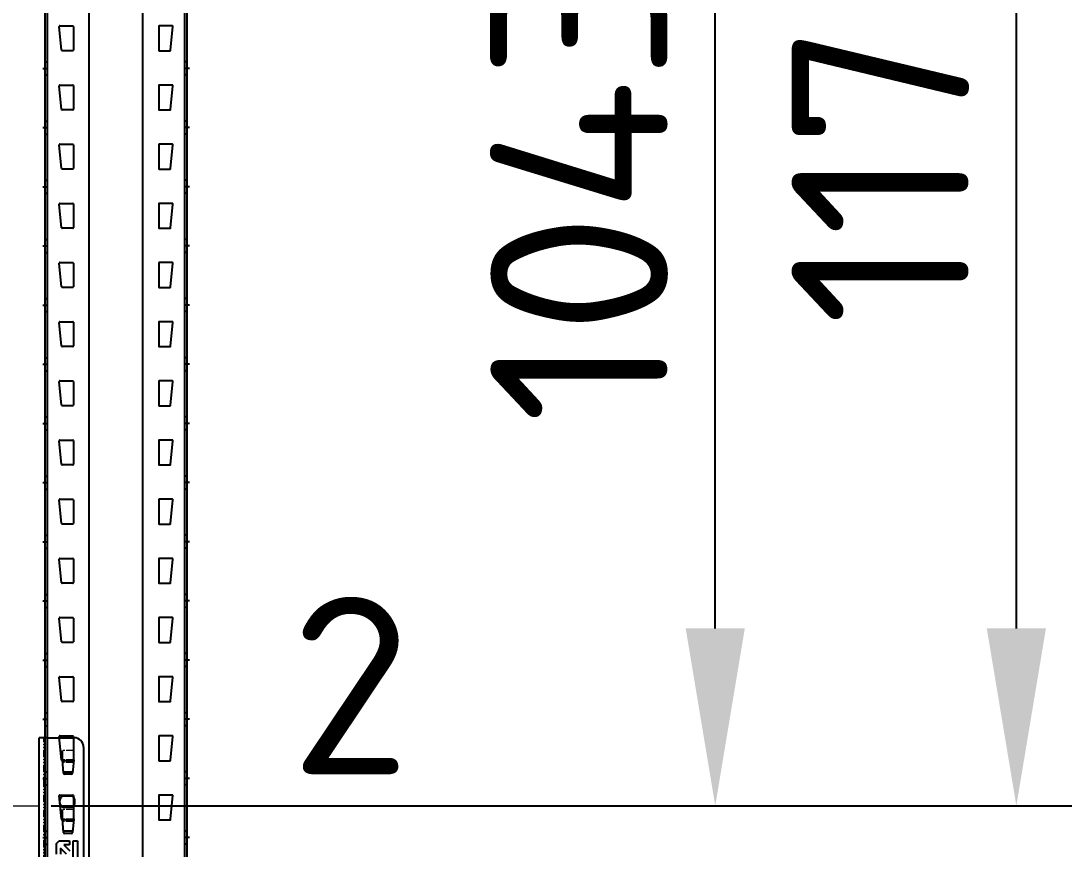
# Model space of a CAD drawing. Header units: millimetres. Extents: x 2140 to 223837, y 2113 to 170313.
# Drawn here: x 179549 to 180431, y 112385 to 113085 of the extents above; entities that cross this region are included whole.
import ezdxf

# ---------------------------------------------------------------- set-up
doc = ezdxf.new("R2010")
doc.units = ezdxf.units.MM
doc.linetypes.add('PHANTOM', pattern=[12.7, 6.35, -1.27, 1.27, -1.27, 1.27, -1.27])
doc.layers.add('0_ANNOT_Dimensions', color=7, linetype='Continuous')
doc.layers.add('2.Стойка', color=7, linetype='Continuous')
doc.layers.add('1.Балка', color=5, linetype='Continuous', lineweight=0)
doc.styles.get("Standard").update_dxf_attribs({"font": 'isocpeur.ttf'})
doc.dimstyles.new('150', dxfattribs={"dimtxt": 150, "dimasz": 150, "dimexe": 1, "dimexo": 10, "dimgap": 40, "dimtad": 1, "dimdec": 0, "dimzin": 0, "dimdsep": 46, "dimtxsty": 'Standard', "dimcen": 0.09, "dimadec": 0, "dimazin": 0, "dimtfac": 1, "dimtdec": 0, "dimtofl": 0, "dimtmove": 0, "dimatfit": 3, "dimfxl": 1, "dimtolj": 1, "dimtzin": 0, "dimarcsym": 0})
doc.dimstyles.new('150 (цвет)', dxfattribs={"dimtxt": 150, "dimasz": 150, "dimexe": 1, "dimexo": 10, "dimgap": -20, "dimtad": 1, "dimdec": 0, "dimzin": 0, "dimdsep": 46, "dimtxsty": 'Standard', "dimcen": 0.09, "dimadec": 0, "dimazin": 0, "dimtfac": 1, "dimtdec": 0, "dimtofl": 0, "dimtmove": 0, "dimatfit": 3, "dimfxl": 1, "dimtfill": 2, "dimtfillclr": 2, "dimtolj": 1, "dimtzin": 0, "dimarcsym": 0})

# ---------------------------------------------------------------- blocks, each defined once
blk = doc.blocks.new('*U494')
at = {"layer": '2.Стойка', "color": 0, "linetype": 'ByBlock'}
for p, q in [((-120, 0), (-120, 12200)), ((-118, 0), (-118, 12200)), ((-82.67, 0), (-82.67, 12200)), ((-37.33, 0), (-37.33, 12200)), ((-2, 0), (-2, 12200)), ((0, 0), (0, 12200)), ((-107.5, 3351), (-96.55, 3351)), ((-12.5, 3351), (-23.45, 3351)), ((-106.09, 3330.45), (-108, 3350.45)), ((-96.05, 3350.5), (-96.05, 3330.5)), ((-23.95, 3350.5), (-23.95, 3330.5)), ((-13.91, 3330.45), (-12, 3350.45)), ((-96.55, 3330), (-105.6, 3330)), ((-23.45, 3330), (-14.4, 3330)), ((-120, 3320.5), (-118, 3320.5)), ((0, 3320.5), (-2, 3320.5)), ((-122, 3315), (-118, 3315)), ((-120, 3309.5), (-118, 3309.5)), ((2, 3315), (-2, 3315)), ((0, 3309.5), (-2, 3309.5)), ((-106.09, 3280.45), (-108, 3300.45)), ((-107.5, 3301), (-96.55, 3301)), ((-96.05, 3300.5), (-96.05, 3280.5)), ((-23.95, 3300.5), (-23.95, 3280.5)), ((-12.5, 3301), (-23.45, 3301)), ((-13.91, 3280.45), (-12, 3300.45)), ((-96.55, 3280), (-105.6, 3280)), ((-23.45, 3280), (-14.4, 3280)), ((-122, 3265), (-118, 3265)), ((-120, 3270.5), (-118, 3270.5)), ((0, 3270.5), (-2, 3270.5)), ((2, 3265), (-2, 3265)), ((-120, 3259.5), (-118, 3259.5)), ((0, 3259.5), (-2, 3259.5)), ((-106.09, 3230.45), (-108, 3250.45)), ((-107.5, 3251), (-96.55, 3251)), ((-96.05, 3250.5), (-96.05, 3230.5)), ((-23.95, 3250.5), (-23.95, 3230.5)), ((-12.5, 3251), (-23.45, 3251)), ((-13.91, 3230.45), (-12, 3250.45)), ((-96.55, 3230), (-105.6, 3230)), ((-23.45, 3230), (-14.4, 3230)), ((-120, 3220.5), (-118, 3220.5)), ((0, 3220.5), (-2, 3220.5)), ((-122, 3215), (-118, 3215)), ((-120, 3209.5), (-118, 3209.5)), ((2, 3215), (-2, 3215)), ((0, 3209.5), (-2, 3209.5)), ((-107.5, 3201), (-96.55, 3201)), ((-12.5, 3201), (-23.45, 3201)), ((-106.09, 3180.45), (-108, 3200.45)), ((-96.05, 3200.5), (-96.05, 3180.5)), ((-23.95, 3200.5), (-23.95, 3180.5)), ((-13.91, 3180.45), (-12, 3200.45)), ((-96.55, 3180), (-105.6, 3180)), ((-23.45, 3180), (-14.4, 3180)), ((-120, 3170.5), (-118, 3170.5)), ((0, 3170.5), (-2, 3170.5)), ((-122, 3165), (-118, 3165)), ((-120, 3159.5), (-118, 3159.5)), ((2, 3165), (-2, 3165)), ((0, 3159.5), (-2, 3159.5)), ((-106.09, 3130.45), (-108, 3150.45)), ((-107.5, 3151), (-96.55, 3151)), ((-96.05, 3150.5), (-96.05, 3130.5)), ((-23.95, 3150.5), (-23.95, 3130.5)), ((-12.5, 3151), (-23.45, 3151)), ((-13.91, 3130.45), (-12, 3150.45)), ((-96.55, 3130), (-105.6, 3130)), ((-23.45, 3130), (-14.4, 3130)), ((-122, 3115), (-118, 3115)), ((-120, 3120.5), (-118, 3120.5)), ((0, 3120.5), (-2, 3120.5)), ((2, 3115), (-2, 3115)), ((-120, 3109.5), (-118, 3109.5)), ((0, 3109.5), (-2, 3109.5)), ((-106.09, 3080.45), (-108, 3100.45)), ((-107.5, 3101), (-96.55, 3101)), ((-96.05, 3100.5), (-96.05, 3080.5)), ((-23.95, 3100.5), (-23.95, 3080.5)), ((-12.5, 3101), (-23.45, 3101)), ((-13.91, 3080.45), (-12, 3100.45)), ((-96.55, 3080), (-105.6, 3080)), ((-23.45, 3080), (-14.4, 3080)), ((-120, 3070.5), (-118, 3070.5)), ((0, 3070.5), (-2, 3070.5)), ((-122, 3065), (-118, 3065)), ((2, 3065), (-2, 3065)), ((-120, 3059.5), (-118, 3059.5)), ((-107.5, 3051), (-96.55, 3051)), ((-12.5, 3051), (-23.45, 3051)), ((0, 3059.5), (-2, 3059.5)), ((-106.09, 3030.45), (-108, 3050.45)), ((-96.05, 3050.5), (-96.05, 3030.5)), ((-23.95, 3050.5), (-23.95, 3030.5)), ((-13.91, 3030.45), (-12, 3050.45)), ((-96.55, 3030), (-105.6, 3030)), ((-23.45, 3030), (-14.4, 3030)), ((-120, 3020.5), (-118, 3020.5)), ((0, 3020.5), (-2, 3020.5)), ((-122, 3015), (-118, 3015)), ((-120, 3009.5), (-118, 3009.5)), ((2, 3015), (-2, 3015)), ((0, 3009.5), (-2, 3009.5)), ((-106.09, 2980.45), (-108, 3000.45)), ((-107.5, 3001), (-96.55, 3001)), ((-96.05, 3000.5), (-96.05, 2980.5)), ((-23.95, 3000.5), (-23.95, 2980.5)), ((-12.5, 3001), (-23.45, 3001)), ((-13.91, 2980.45), (-12, 3000.45)), ((-96.55, 2980), (-105.6, 2980)), ((-23.45, 2980), (-14.4, 2980)), ((-122, 2965), (-118, 2965)), ((-120, 2970.5), (-118, 2970.5)), ((0, 2970.5), (-2, 2970.5)), ((2, 2965), (-2, 2965)), ((-120, 2959.5), (-118, 2959.5)), ((0, 2959.5), (-2, 2959.5)), ((-106.09, 2930.45), (-108, 2950.45)), ((-107.5, 2951), (-96.55, 2951)), ((-96.05, 2950.5), (-96.05, 2930.5)), ((-23.95, 2950.5), (-23.95, 2930.5)), ((-12.5, 2951), (-23.45, 2951)), ((-13.91, 2930.45), (-12, 2950.45)), ((-96.55, 2930), (-105.6, 2930)), ((-23.45, 2930), (-14.4, 2930)), ((-120, 2920.5), (-118, 2920.5)), ((0, 2920.5), (-2, 2920.5)), ((-122, 2915), (-118, 2915)), ((2, 2915), (-2, 2915)), ((-120, 2909.5), (-118, 2909.5)), ((-107.5, 2901), (-96.55, 2901)), ((-12.5, 2901), (-23.45, 2901)), ((0, 2909.5), (-2, 2909.5)), ((-106.09, 2880.45), (-108, 2900.45)), ((-96.05, 2900.5), (-96.05, 2880.5)), ((-23.95, 2900.5), (-23.95, 2880.5)), ((-13.91, 2880.45), (-12, 2900.45)), ((-96.55, 2880), (-105.6, 2880)), ((-23.45, 2880), (-14.4, 2880)), ((-120, 2870.5), (-118, 2870.5)), ((0, 2870.5), (-2, 2870.5)), ((-122, 2865), (-118, 2865)), ((-120, 2859.5), (-118, 2859.5)), ((2, 2865), (-2, 2865)), ((0, 2859.5), (-2, 2859.5)), ((-106.09, 2830.45), (-108, 2850.45)), ((-107.5, 2851), (-96.55, 2851)), ((-96.05, 2850.5), (-96.05, 2830.5)), ((-23.95, 2850.5), (-23.95, 2830.5)), ((-12.5, 2851), (-23.45, 2851)), ((-13.91, 2830.45), (-12, 2850.45)), ((-96.55, 2830), (-105.6, 2830)), ((-23.45, 2830), (-14.4, 2830)), ((-122, 2815), (-118, 2815)), ((-120, 2820.5), (-118, 2820.5)), ((0, 2820.5), (-2, 2820.5)), ((2, 2815), (-2, 2815)), ((-120, 2809.5), (-118, 2809.5)), ((0, 2809.5), (-2, 2809.5)), ((-106.09, 2780.45), (-108, 2800.45)), ((-107.5, 2801), (-96.55, 2801)), ((-96.05, 2800.5), (-96.05, 2780.5)), ((-23.95, 2800.5), (-23.95, 2780.5)), ((-12.5, 2801), (-23.45, 2801)), ((-13.91, 2780.45), (-12, 2800.45)), ((-96.55, 2780), (-105.6, 2780)), ((-23.45, 2780), (-14.4, 2780)), ((-120, 2770.5), (-118, 2770.5)), ((0, 2770.5), (-2, 2770.5)), ((-122, 2765), (-118, 2765)), ((2, 2765), (-2, 2765)), ((-120, 2759.5), (-118, 2759.5)), ((-107.5, 2751), (-96.55, 2751)), ((-12.5, 2751), (-23.45, 2751)), ((0, 2759.5), (-2, 2759.5)), ((-106.09, 2730.45), (-108, 2750.45)), ((-96.05, 2750.5), (-96.05, 2730.5)), ((-23.95, 2750.5), (-23.95, 2730.5)), ((-13.91, 2730.45), (-12, 2750.45)), ((-96.55, 2730), (-105.6, 2730)), ((-23.45, 2730), (-14.4, 2730)), ((-120, 2720.5), (-118, 2720.5)), ((0, 2720.5), (-2, 2720.5)), ((-122, 2715), (-118, 2715)), ((-120, 2709.5), (-118, 2709.5)), ((2, 2715), (-2, 2715)), ((0, 2709.5), (-2, 2709.5)), ((-106.09, 2680.45), (-108, 2700.45)), ((-107.5, 2701), (-96.55, 2701)), ((-96.05, 2700.5), (-96.05, 2680.5)), ((-23.95, 2700.5), (-23.95, 2680.5)), ((-12.5, 2701), (-23.45, 2701)), ((-13.91, 2680.45), (-12, 2700.45)), ((-96.55, 2680), (-105.6, 2680)), ((-23.45, 2680), (-14.4, 2680)), ((-122, 2665), (-118, 2665)), ((-120, 2670.5), (-118, 2670.5)), ((0, 2670.5), (-2, 2670.5)), ((2, 2665), (-2, 2665)), ((-120, 2659.5), (-118, 2659.5)), ((0, 2659.5), (-2, 2659.5))]:
    blk.add_line(p, q, dxfattribs=at)
for centre, start, end in [((-107.5, 3350.5), 90, 185.44033), ((-96.55, 3350.5), 0, 90), ((-23.45, 3350.5), 90, 180), ((-12.5, 3350.5), 354.55967, 90), ((-105.6, 3330.5), 185.44033, 270), ((-96.55, 3330.5), 270, 0), ((-23.45, 3330.5), 180, 270), ((-14.4, 3330.5), 270, 354.55967), ((-107.5, 3300.5), 90, 185.44033), ((-96.55, 3300.5), 0, 90), ((-23.45, 3300.5), 90, 180), ((-12.5, 3300.5), 354.55967, 90), ((-105.6, 3280.5), 185.44033, 270), ((-96.55, 3280.5), 270, 0), ((-23.45, 3280.5), 180, 270), ((-14.4, 3280.5), 270, 354.55967), ((-107.5, 3250.5), 90, 185.44033), ((-96.55, 3250.5), 0, 90), ((-23.45, 3250.5), 90, 180), ((-12.5, 3250.5), 354.55967, 90), ((-105.6, 3230.5), 185.44033, 270), ((-96.55, 3230.5), 270, 0), ((-23.45, 3230.5), 180, 270), ((-14.4, 3230.5), 270, 354.55967), ((-107.5, 3200.5), 90, 185.44033), ((-96.55, 3200.5), 0, 90), ((-23.45, 3200.5), 90, 180), ((-12.5, 3200.5), 354.55967, 90), ((-105.6, 3180.5), 185.44033, 270), ((-96.55, 3180.5), 270, 0), ((-23.45, 3180.5), 180, 270), ((-14.4, 3180.5), 270, 354.55967), ((-107.5, 3150.5), 90, 185.44033), ((-96.55, 3150.5), 0, 90), ((-23.45, 3150.5), 90, 180), ((-12.5, 3150.5), 354.55967, 90), ((-105.6, 3130.5), 185.44033, 270), ((-96.55, 3130.5), 270, 0), ((-23.45, 3130.5), 180, 270), ((-14.4, 3130.5), 270, 354.55967), ((-107.5, 3100.5), 90, 185.44033), ((-96.55, 3100.5), 0, 90), ((-23.45, 3100.5), 90, 180), ((-12.5, 3100.5), 354.55967, 90), ((-105.6, 3080.5), 185.44033, 270), ((-96.55, 3080.5), 270, 0), ((-23.45, 3080.5), 180, 270), ((-14.4, 3080.5), 270, 354.55967), ((-107.5, 3050.5), 90, 185.44033), ((-96.55, 3050.5), 0, 90), ((-23.45, 3050.5), 90, 180), ((-12.5, 3050.5), 354.55967, 90), ((-105.6, 3030.5), 185.44033, 270), ((-96.55, 3030.5), 270, 0), ((-23.45, 3030.5), 180, 270), ((-14.4, 3030.5), 270, 354.55967), ((-107.5, 3000.5), 90, 185.44033), ((-96.55, 3000.5), 0, 90), ((-23.45, 3000.5), 90, 180), ((-12.5, 3000.5), 354.55967, 90), ((-105.6, 2980.5), 185.44033, 270), ((-96.55, 2980.5), 270, 0), ((-23.45, 2980.5), 180, 270), ((-14.4, 2980.5), 270, 354.55967), ((-107.5, 2950.5), 90, 185.44033), ((-96.55, 2950.5), 0, 90), ((-23.45, 2950.5), 90, 180), ((-12.5, 2950.5), 354.55967, 90), ((-105.6, 2930.5), 185.44033, 270), ((-96.55, 2930.5), 270, 0), ((-23.45, 2930.5), 180, 270), ((-14.4, 2930.5), 270, 354.55967), ((-107.5, 2900.5), 90, 185.44033), ((-96.55, 2900.5), 0, 90), ((-23.45, 2900.5), 90, 180), ((-12.5, 2900.5), 354.55967, 90), ((-105.6, 2880.5), 185.44033, 270), ((-96.55, 2880.5), 270, 0), ((-23.45, 2880.5), 180, 270), ((-14.4, 2880.5), 270, 354.55967), ((-107.5, 2850.5), 90, 185.44033), ((-96.55, 2850.5), 0, 90), ((-23.45, 2850.5), 90, 180), ((-12.5, 2850.5), 354.55967, 90), ((-105.6, 2830.5), 185.44033, 270), ((-96.55, 2830.5), 270, 0), ((-23.45, 2830.5), 180, 270), ((-14.4, 2830.5), 270, 354.55967), ((-107.5, 2800.5), 90, 185.44033), ((-96.55, 2800.5), 0, 90), ((-23.45, 2800.5), 90, 180), ((-12.5, 2800.5), 354.55967, 90), ((-105.6, 2780.5), 185.44033, 270), ((-96.55, 2780.5), 270, 0), ((-23.45, 2780.5), 180, 270), ((-14.4, 2780.5), 270, 354.55967), ((-107.5, 2750.5), 90, 185.44033), ((-96.55, 2750.5), 0, 90), ((-23.45, 2750.5), 90, 180), ((-12.5, 2750.5), 354.55967, 90), ((-105.6, 2730.5), 185.44033, 270), ((-96.55, 2730.5), 270, 0), ((-23.45, 2730.5), 180, 270), ((-14.4, 2730.5), 270, 354.55967), ((-107.5, 2700.5), 90, 185.44033), ((-96.55, 2700.5), 0, 90), ((-23.45, 2700.5), 90, 180), ((-12.5, 2700.5), 354.55967, 90), ((-105.6, 2680.5), 185.44033, 270), ((-96.55, 2680.5), 270, 0), ((-23.45, 2680.5), 180, 270), ((-14.4, 2680.5), 270, 354.55967)]:
    blk.add_arc(centre, 0.5, start, end, dxfattribs=at)
blk = doc.blocks.new('*D1140')
at = {"layer": '0_ANNOT_Dimensions', "color": 0, "lineweight": -2, "transparency": 16777216}
for p, q in [((179574.59, 113591.31), (181037.26, 113591.31)), ((181036.26, 109872.46), (181036.26, 113441.31)), ((181016.26, 111871.88), (180826.26, 111871.88)), ((180826.26, 111871.88), (180826.26, 111441.88)), ((181016.26, 111441.88), (181016.26, 111871.88)), ((180826.26, 111441.88), (181016.26, 111441.88)), ((179712.59, 109722.46), (181037.26, 109722.46))]:
    blk.add_line(p, q, dxfattribs=at)
at = {"layer": '0_ANNOT_Dimensions', "color": 0, "transparency": 16777216}
for points in [[(181011.26, 113441.31), (181061.26, 113441.31), (181036.26, 113591.31)], [(181011.26, 109872.46), (181061.26, 109872.46), (181036.26, 109722.46)]]:
    blk.add_solid(points, dxfattribs=at)
at = {"layer": 'Defpoints', "color": 0, "transparency": 16777216}
for p in [(179564.59, 113591.31), (181036.26, 113591.31), (179702.59, 109722.46)]:
    blk.add_point(p, dxfattribs=at)
at = {"layer": '0_ANNOT_Dimensions', "color": 0, "transparency": 16777216, "insert": (180921.26, 111656.88), "char_height": 150, "attachment_point": 5, "rotation": 90, "bg_fill": 1, "box_fill_scale": 1.1, "bg_fill_color": 2, "bg_fill_transparency": 0}
blk.add_mtext('\\A1;3869', dxfattribs=at)
blk = doc.blocks.new('*D1141')
at = {"layer": '0_ANNOT_Dimensions', "color": 0, "lineweight": -2, "transparency": 16777216}
for p, q in [((179574.59, 115721.31), (181315.7, 115721.31)), ((181314.7, 109872.46), (181314.7, 115571.31)), ((180239.22, 109722.46), (181315.7, 109722.46))]:
    blk.add_line(p, q, dxfattribs=at)
at = {"layer": '0_ANNOT_Dimensions', "color": 0, "transparency": 16777216}
for points in [[(181289.7, 115571.31), (181339.7, 115571.31), (181314.7, 115721.31)], [(181289.7, 109872.46), (181339.7, 109872.46), (181314.7, 109722.46)]]:
    blk.add_solid(points, dxfattribs=at)
at = {"layer": 'Defpoints', "color": 0, "transparency": 16777216}
for p in [(179564.59, 115721.31), (181314.7, 115721.31), (180229.22, 109722.46)]:
    blk.add_point(p, dxfattribs=at)
at = {"layer": '0_ANNOT_Dimensions', "color": 0, "transparency": 16777216, "insert": (181199.7, 112721.88), "char_height": 150, "attachment_point": 5, "rotation": 90}
blk.add_mtext('\\A1;5999', dxfattribs=at)
blk = doc.blocks.new('*D1137')
at = {"layer": '0_ANNOT_Dimensions', "color": 0, "lineweight": -2, "transparency": 16777216}
for p, q in [((179574.59, 113591.31), (180391.46, 113591.31)), ((180390.46, 112571.31), (180390.46, 113441.31)), ((179574.59, 112421.31), (180391.46, 112421.31))]:
    blk.add_line(p, q, dxfattribs=at)
at = {"layer": '0_ANNOT_Dimensions', "color": 0, "transparency": 16777216}
for points in [[(180365.46, 113441.31), (180415.46, 113441.31), (180390.46, 113591.31)], [(180365.46, 112571.31), (180415.46, 112571.31), (180390.46, 112421.31)]]:
    blk.add_solid(points, dxfattribs=at)
at = {"layer": 'Defpoints', "color": 0, "transparency": 16777216}
for p in [(179564.59, 113591.31), (180390.46, 113591.31), (179564.59, 112421.31)]:
    blk.add_point(p, dxfattribs=at)
at = {"layer": '0_ANNOT_Dimensions', "color": 0, "transparency": 16777216, "insert": (180275.46, 113006.31), "char_height": 150, "attachment_point": 5, "rotation": 90}
blk.add_mtext('\\A1;1170', dxfattribs=at)
blk = doc.blocks.new('*D1138')
at = {"layer": '0_ANNOT_Dimensions', "color": 0, "lineweight": -2, "transparency": 16777216}
for p, q in [((179574.59, 113721.31), (180745.85, 113721.31)), ((180744.85, 112571.31), (180744.85, 113571.31)), ((179574.59, 112421.31), (180745.85, 112421.31))]:
    blk.add_line(p, q, dxfattribs=at)
at = {"layer": '0_ANNOT_Dimensions', "color": 0, "transparency": 16777216}
for points in [[(180719.85, 113571.31), (180769.85, 113571.31), (180744.85, 113721.31)], [(180719.85, 112571.31), (180769.85, 112571.31), (180744.85, 112421.31)]]:
    blk.add_solid(points, dxfattribs=at)
at = {"layer": 'Defpoints', "color": 0, "transparency": 16777216}
for p in [(179564.59, 113721.31), (180744.85, 113721.31), (179564.59, 112421.31)]:
    blk.add_point(p, dxfattribs=at)
at = {"layer": '0_ANNOT_Dimensions', "color": 0, "transparency": 16777216, "insert": (180629.85, 113071.31), "char_height": 150, "attachment_point": 5, "rotation": 90}
blk.add_mtext('\\A1;1300', dxfattribs=at)
blk = doc.blocks.new('*D1142')
at = {"layer": '0_ANNOT_Dimensions', "color": 0, "lineweight": -2, "transparency": 16777216}
for p, q in [((179574.59, 117591.31), (181602.44, 117591.31)), ((181601.44, 109872.46), (181601.44, 117441.31)), ((181581.44, 113871.88), (181391.44, 113871.88)), ((181391.44, 113871.88), (181391.44, 113441.88)), ((181581.44, 113441.88), (181581.44, 113871.88)), ((181391.44, 113441.88), (181581.44, 113441.88)), ((179712.59, 109722.46), (181602.44, 109722.46))]:
    blk.add_line(p, q, dxfattribs=at)
at = {"layer": '0_ANNOT_Dimensions', "color": 0, "transparency": 16777216}
for points in [[(181576.44, 117441.31), (181626.44, 117441.31), (181601.44, 117591.31)], [(181576.44, 109872.46), (181626.44, 109872.46), (181601.44, 109722.46)]]:
    blk.add_solid(points, dxfattribs=at)
at = {"layer": 'Defpoints', "color": 0, "transparency": 16777216}
for p in [(179564.59, 117591.31), (181601.44, 117591.31), (179702.59, 109722.46)]:
    blk.add_point(p, dxfattribs=at)
at = {"layer": '0_ANNOT_Dimensions', "color": 0, "transparency": 16777216, "insert": (181486.44, 113656.88), "char_height": 150, "attachment_point": 5, "rotation": 90, "bg_fill": 1, "box_fill_scale": 1.1, "bg_fill_color": 2, "bg_fill_transparency": 0}
blk.add_mtext('\\A1;7869', dxfattribs=at)
blk = doc.blocks.new('*D1143')
at = {"layer": '0_ANNOT_Dimensions', "color": 0, "lineweight": -2, "transparency": 16777216}
for p, q in [((179574.59, 119721.31), (181899.27, 119721.31)), ((181898.27, 109872.46), (181898.27, 119571.31)), ((179712.59, 109722.46), (181899.27, 109722.46))]:
    blk.add_line(p, q, dxfattribs=at)
at = {"layer": '0_ANNOT_Dimensions', "color": 0, "transparency": 16777216}
for points in [[(181873.27, 119571.31), (181923.27, 119571.31), (181898.27, 119721.31)], [(181873.27, 109872.46), (181923.27, 109872.46), (181898.27, 109722.46)]]:
    blk.add_solid(points, dxfattribs=at)
at = {"layer": 'Defpoints', "color": 0, "transparency": 16777216}
for p in [(179564.59, 119721.31), (181898.27, 119721.31), (179702.59, 109722.46)]:
    blk.add_point(p, dxfattribs=at)
at = {"layer": '0_ANNOT_Dimensions', "color": 0, "transparency": 16777216, "insert": (181783.27, 114721.88), "char_height": 150, "attachment_point": 5, "rotation": 90}
blk.add_mtext('\\A1;9999', dxfattribs=at)
blk = doc.blocks.new('*D1130')
at = {"layer": '0_ANNOT_Dimensions', "color": 0, "lineweight": -2, "transparency": 16777216}
for p, q in [((179574.59, 113463.81), (180136.95, 113463.81)), ((180135.95, 112571.31), (180135.95, 113313.81)), ((179574.59, 112421.31), (180136.95, 112421.31))]:
    blk.add_line(p, q, dxfattribs=at)
at = {"layer": '0_ANNOT_Dimensions', "color": 0, "transparency": 16777216}
for points in [[(180110.95, 113313.81), (180160.95, 113313.81), (180135.95, 113463.81)], [(180110.95, 112571.31), (180160.95, 112571.31), (180135.95, 112421.31)]]:
    blk.add_solid(points, dxfattribs=at)
at = {"layer": 'Defpoints', "color": 0, "transparency": 16777216}
for p in [(179564.59, 113463.81), (180135.95, 113463.81), (179564.59, 112421.31)]:
    blk.add_point(p, dxfattribs=at)
at = {"layer": '0_ANNOT_Dimensions', "color": 0, "transparency": 16777216, "insert": (180020.95, 112942.56), "char_height": 150, "attachment_point": 5, "rotation": 90}
blk.add_mtext('\\A1;1043', dxfattribs=at)
blk = doc.blocks.new('*U432')
at = {"layer": '1.Балка', "color": 0, "linetype": 'Continuous', "lineweight": 25}
for p, q in [((2705, -210.65), (2705, 34.35)), ((2712.5, 34.35), (2705, 34.35)), ((2712.5, 34.35), (2734.5, 34.35)), ((2724.6, 15.84), (2724.6, 23.65)), ((2734.2, 15.84), (2734.2, 23.65)), ((2742.5, 26.35), (2742.5, -202.65)), ((2725.6, 4.41), (2724.6, 15.84)), ((2734.2, 15.84), (2733.2, 4.41)), ((2732.36, 5.35), (2726.44, 5.35)), ((2732.2, 3.5), (2726.6, 3.5)), ((2724.88, -14.65), (2732.52, -14.65)), ((2724.6, -34.16), (2724.6, -26.35)), ((2732.52, -24.65), (2724.88, -24.65)), ((2734.2, -34.16), (2734.2, -26.35)), ((2725.6, -45.59), (2724.6, -34.16)), ((2734.2, -34.16), (2733.2, -45.59)), ((2719.5, -54.9), (2721.75, -52.65)), ((2721.75, -52.65), (2730.75, -52.65)), ((2732.36, -44.65), (2726.44, -44.65)), ((2732.2, -46.5), (2726.6, -46.5)), ((2730.75, -52.65), (2730.75, -56.15)), ((2733.75, -66.9), (2733.75, -52.65)), ((2733.75, -52.65), (2737.5, -52.65)), ((2737.5, -52.65), (2737.5, -69.15)), ((2719.5, -63.9), (2719.5, -54.9)), ((2728.05, -64.03), (2723, -58.98)), ((2723, -58.98), (2723, -63.9)), ((2725.83, -56.15), (2730.88, -61.2)), ((2730.75, -56.15), (2725.83, -56.15))]:
    blk.add_line(p, q, dxfattribs=at)
at = {"layer": '1.Балка', "color": 0, "linetype": 'PHANTOM', "lineweight": 18}
for p, q in [((2709, -210.65), (2709, 34.35)), ((2734.2, 23.65), (2724.6, 23.65)), ((2734.19, 15.7), (2724.61, 15.7)), ((2734.1, 14.7), (2724.7, 14.7)), ((2733.99, 13.5), (2724.81, 13.5)), ((2734.2, -26.35), (2724.6, -26.35)), ((2734.19, -34.3), (2724.61, -34.3)), ((2734.1, -35.3), (2724.7, -35.3)), ((2733.99, -36.5), (2724.81, -36.5))]:
    blk.add_line(p, q, dxfattribs=at)
at = {"layer": '1.Балка', "color": 0}
blk.add_line((5, -23.15), (2705, -23.15), dxfattribs=at)
at = {"layer": '1.Балка', "color": 0, "linetype": 'Continuous', "lineweight": 25}
for centre, radius, start, end in [((2734.5, 26.35), 8, 0.00041, 89.9997), ((2726.43, 6.34), 0.99, 185.91169, 270.80383), ((2726.63, 4.53), 1.03, 183.66435, 268.50847), ((2726.6, 4.5), 1, 185.00147, 269.9986), ((2732.17, 4.53), 1.03, 271.49153, 356.33565), ((2732.2, 4.5), 1, 269.99547, 355.00447), ((2732.38, 6.34), 0.99, 269.19617, 354.08831), ((2728.2, -19.65), 6, 123.55684, 236.44316), ((2729.2, -19.65), 6, 303.55684, 56.44316), ((2726.43, -43.66), 0.99, 185.91165, 270.80339), ((2732.38, -43.66), 0.99, 269.19661, 354.08835), ((2726.63, -45.47), 1.03, 183.66458, 268.50845), ((2726.6, -45.5), 1, 185.00147, 269.9986), ((2732.17, -45.47), 1.03, 271.49155, 356.33542), ((2732.2, -45.5), 1, 269.99547, 355.00447)]:
    blk.add_arc(centre, radius, start, end, dxfattribs=at)
blk = doc.blocks.new('*D1236')
at = {"layer": '0_ANNOT_Dimensions', "color": 0, "lineweight": -2, "transparency": 16777216}
for p, q in [((179574.59, 112421.31), (180745.85, 112421.31)), ((180744.85, 109872.46), (180744.85, 112271.31)), ((179639.59, 109722.46), (180745.85, 109722.46))]:
    blk.add_line(p, q, dxfattribs=at)
at = {"layer": '0_ANNOT_Dimensions', "color": 0, "transparency": 16777216}
for points in [[(180719.85, 112271.31), (180769.85, 112271.31), (180744.85, 112421.31)], [(180719.85, 109872.46), (180769.85, 109872.46), (180744.85, 109722.46)]]:
    blk.add_solid(points, dxfattribs=at)
at = {"layer": 'Defpoints', "color": 0, "transparency": 16777216}
for p in [(179564.59, 112421.31), (180744.85, 112421.31), (179629.59, 109722.46)]:
    blk.add_point(p, dxfattribs=at)
at = {"layer": '0_ANNOT_Dimensions', "color": 0, "transparency": 16777216, "insert": (180629.85, 111071.88), "char_height": 150, "attachment_point": 5, "rotation": 90}
blk.add_mtext('\\A1;2699', dxfattribs=at)

msp = doc.modelspace()

# ---------------------------------------------------------------- block references
at = {"layer": '1.Балка', "color": 1}
msp.add_blockref('*U432', (176859.59, 112444.46), dxfattribs=at)
at = {"layer": '2.Стойка', "color": 0}
msp.add_blockref('*U494', (179689.59, 109729.46), dxfattribs=at)

# ---------------------------------------------------------------- texts
at = {"layer": '0_ANNOT_Dimensions', "insert": (179827.82, 112522.94), "char_height": 150, "attachment_point": 5}
msp.add_mtext('\\A1;2', dxfattribs=at)

# ---------------------------------------------------------------- dimensions: what is measured, and where the dimension line sits
at = {"layer": '0_ANNOT_Dimensions'}
for base, p1, p2, picture, middle in [((181898.27, 119721.31), (179702.59, 109722.46), (179564.59, 119721.31), '*D1143', (181783.27, 114721.88)), ((181314.7, 115721.31), (180229.22, 109722.46), (179564.59, 115721.31), '*D1141', (181199.7, 112721.88)), ((180744.85, 113721.31), (179564.59, 112421.31), (179564.59, 113721.31), '*D1138', (180629.85, 113071.31)), ((180744.85, 112421.31), (179629.59, 109722.46), (179564.59, 112421.31), '*D1236', (180629.85, 111071.88))]:
    dim = msp.add_linear_dim(base=base, p1=p1, p2=p2, angle=90, dimstyle='150', dxfattribs=at)
    dim.commit()
    dim.dimension.update_dxf_attribs({"geometry": picture, "text_midpoint": middle})
at = {"layer": '0_ANNOT_Dimensions', "color": 6}
for base, p2, picture, middle in [((181601.44, 117591.31), (179564.59, 117591.31), '*D1142', (181486.44, 113656.88)), ((181036.26, 113591.31), (179564.59, 113591.31), '*D1140', (180921.26, 111656.88))]:
    dim = msp.add_linear_dim(base=base, p1=(179702.59, 109722.46), p2=p2, angle=90, dimstyle='150 (цвет)', dxfattribs=at)
    dim.commit()
    dim.dimension.update_dxf_attribs({"geometry": picture, "text_midpoint": middle})
at = {"layer": '0_ANNOT_Dimensions', "color": 1}
dim = msp.add_linear_dim(base=(180390.46, 113591.31), p1=(179564.59, 112421.31), p2=(179564.59, 113591.31), angle=90, dimstyle='150', dxfattribs=at)
dim.commit()
dim.dimension.update_dxf_attribs({"geometry": '*D1137', "text_midpoint": (180275.46, 113006.31)})
at = {"layer": '0_ANNOT_Dimensions', "color": 3}
dim = msp.add_linear_dim(base=(180135.94881, 113463.80926), p1=(179564.58721, 112421.30925), p2=(179564.58721, 113463.80926), angle=90, dimstyle='150', dxfattribs=at)
dim.commit()
dim.dimension.update_dxf_attribs({"geometry": '*D1130', "text_midpoint": (180020.94881, 112942.55926)})

doc.saveas('drawing.dxf')
